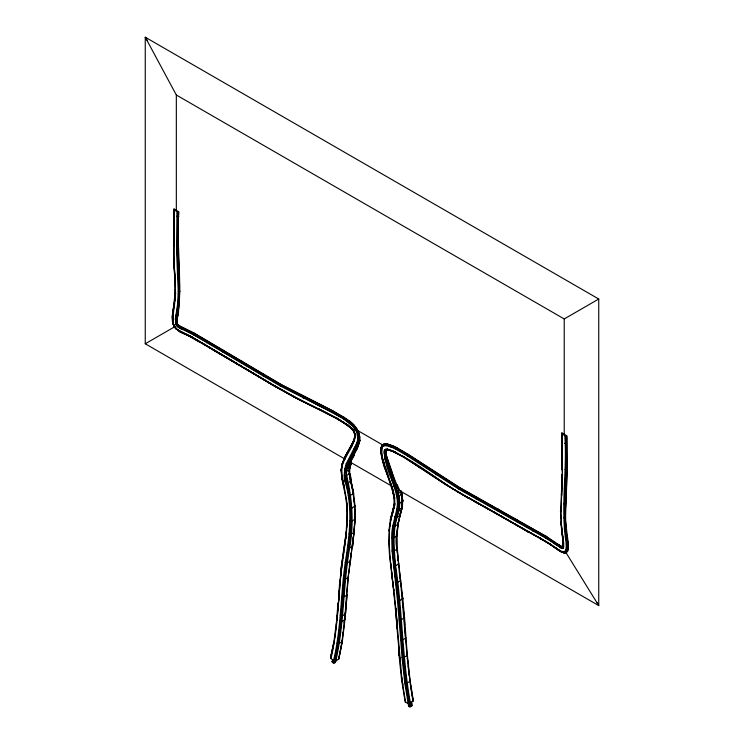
<?xml version="1.0" encoding="UTF-8"?>
<svg xmlns="http://www.w3.org/2000/svg" width="744" height="744" viewBox="0 0 744 744"><rect width="100%" height="100%" fill="white"/><g stroke="black" fill="none" stroke-linecap="round" stroke-linejoin="round"><path stroke-width="1.12" d="M175.221 279.512L173.687 257.88L175.584 293.666L172.496 321.715L174.356 326.802L175.854 328.718L179.546 331.145M174.105 258.754L174.059 209.045L178.7 211.696C176.626 244.599 181.741 277.651 178.532 310.415C179.034 314.945 174.552 321.678 178.486 325.509C192.622 334.809 208.255 342.026 222.642 351.159C261.981 375.385 302.576 397.343 343.719 418.277C352.033 423.234 361.361 432.097 357.817 442.782C352.935 455.97 340.082 467.995 345.542 483.116C352.982 509.156 349.373 536.443 345.207 562.687C340.585 595.293 341.189 628.578 333.507 660.746L335.758 661.053L338.78 659.1L342.361 641.402L345.011 618.915L344.584 619.882L341.989 621.38L339.701 621.249M174.087 243.799L174.161 216.969L173.882 239.233M175.584 293.666L175.166 292.736C176.598 304.11 167.168 319.306 176.384 328.699M333.507 660.746L330.987 658.542C337.999 628.996 338.074 598.464 341.617 568.435C344.091 549.704 347.597 531.002 347.355 512.03L346.016 498.936L341.719 477.369L341.236 470.069L342.138 463.912L344.835 456.872L353.716 440.978L355.241 436.774L353.735 430.916L347.755 424.964L336.939 418.072L293.973 396.506L270.723 383.504L189.413 335.572L177.918 330.029L175.919 328.318L173.594 324.635L172.366 316.944L175.166 292.736M346.937 511.621L346.444 498.145M349.913 520.902L352.2 520.949L355.223 519.024L354.637 505.436L355.223 519.024L352.665 546.077L349.643 548.021L347.364 547.835M388.777 543.185L389.363 529.719L389.196 543.585L389.196 542.311C390.321 571.318 395.957 599.934 397.417 628.931L391.511 570.071M401.276 491.477L402.764 501.27L399.751 503.186L397.454 503.232C396.812 484.763 383.523 468.246 384.434 449.971L387.103 448.985C404.829 456.5 389.27 448.781 386.601 450.101L385.866 450.697C385.197 466.423 396.413 480.568 397.287 496.36C399.184 510.57 391.028 523.478 391.753 537.661L394.05 537.698L397.064 535.773L397.984 523.655L400.988 510.672M388.945 530.146L389.363 531.132L390.823 520.168L394.776 504.841L394.627 497.708L381.616 456.165L380.863 451.748L381.105 447.628L382.146 445.442L383.932 444.252L386.731 444.893L395.585 449.06L407.498 455.998L458.862 489.143L545.389 537.931L562.259 548.57L563.617 547.166L563.747 543.446L561.469 525.301L560.902 512.105L562.483 475.202L561.776 437.481L562.092 469.901M562.362 463.447L562.018 462.433M174.803 279.139L173.77 258.903M345.793 536.991L341.208 567.393L337.069 619.947M347.057 524.976L347.057 523.562L346.639 528.035M338.362 659.556C343.421 638.036 345.114 615.939 346.583 593.935L347.002 594.94L345.504 613.893L342.482 615.827L340.194 615.707M341.236 470.571C342.686 458.034 352.935 448.939 355.241 436.774L354.683 432.794L351.931 429.111C357.343 433.613 353.642 440.746 351.419 445.796C347.197 453.645 341.375 461.28 341.236 470.571L346.425 499.252L347.355 512.03M349.745 508.264L352.033 508.161L355.055 505.808M391.753 537.661L392.051 550.951L394.339 550.858L397.361 548.951L396.943 548.133L397.333 552.746M561.367 494.918L562.064 474.3L561.785 495.392M562.027 531.821L563.413 542.506L563.217 546.608L562.185 547.742L556.559 544.608L545.947 536.452L459.448 487.664L408.112 454.547L396.096 447.553L387.131 443.936L384.034 444.066L382.146 445.442C377.868 463.503 392.981 480.512 394.199 498.499L394.608 498.806C393.306 481.182 378.938 464.526 382.407 446.884L383.969 445.833L386.768 445.721L392.144 447.432L392.739 445.712L396.245 447.377L408.27 454.379L459.597 487.497L546.105 536.275L560.967 546.44L563.217 546.608L563.329 543.083C557.349 497.355 563.785 536.145 562.91 547.426L563.255 548.123L562.445 546.961L557.191 543.743L556.335 545.315M566.751 435.761L566.249 443.545L567.03 472.57L565.096 517.861L568.044 541.334L568.453 547.24L567.728 550.988C564.175 556.047 557.842 549.258 554.54 547.5L554.466 546.98L561.199 551.313L564.538 551.75L566.203 549.063L566.24 543.492C560.325 507.761 567.365 471.557 564.798 435.575L562.204 433.985L561.86 432.915L566.751 435.761C568.416 471.78 563.282 507.771 566.965 543.659L566.919 549.435L566.175 551.434L563.561 552.559L561.413 551.918L549.695 543.576L473.816 500.666C443.415 486.167 418.463 461.168 387.103 448.985L388.07 449.934L392.088 451.031L385.383 449.19L386.601 450.101L388.219 449.925M174.803 304.036L174.394 302.975L172.459 315.354L172.868 316.377M336.651 619.464L337.99 603.031M339.459 584.561L338.408 604.035M345.504 613.893L347.002 594.409M354.804 519.452L354.637 506.664L353.149 493.802L349.224 472.896L349.745 476.067M390.823 520.168L390.423 519.619L394.776 503.39L391.158 517.526M396.998 628.568L397.426 627.722L402.048 680.658L405.601 702.373C407.461 704.122 413.794 702.494 413.013 700.253L410.269 683.764M399.165 651.474L398.923 648.415L398.496 649.252L399.407 655.724M399.24 619.836L401.518 619.715L404.541 617.371L406.01 637.98L402.262 640.147L400.7 639.998L397.491 600.696L392.051 550.951M406.01 637.98L407.349 655.418L403.601 657.584L402.039 657.464L400.7 639.998M392.088 451.031L387.485 449.636L385.904 449.813L383.941 451.301L385.494 451.738C387.224 463.493 389.772 475.193 394.618 486.288C400.412 499.419 397.51 513.258 393.399 526.296C390.563 551.239 395.696 576.107 398.217 600.845C401.658 634.957 402.309 669.405 408.828 703.145M390.051 557.656L390.061 556.484M396.152 611.642L395.882 608.201L395.873 609.373M398.989 655.371L398.496 648.815M407.349 655.418L406.931 654.636M564.798 435.575L566.361 435.854L566.696 438.374L566.593 469.734C567.784 494.295 562.622 519.145 567.802 543.604L567.728 550.988L565.756 552.662L561.878 552.188L561.199 551.313L564.138 552.857L566.351 552.513L566.956 551.639L568.453 547.24L568.193 543.418L566.24 543.492M345.365 537.438L341.208 567.932L339.878 585.565M345.207 562.687L346.76 563.096L350.089 561.376L350.099 559.869M352.665 546.077L355.223 518.521M393.334 565.933L394.887 566.026L398.207 564.259L398.217 563.115M397.491 600.696L399.77 600.52L402.792 598.622L402.113 595.609M174.356 326.802L176.114 328.829L174.356 326.802L172.506 321.324L172.943 313.856M178.7 211.696L178.56 216.411C175.491 250.523 183.582 285.622 175.361 319.213L177.156 319.502L177.509 323.984L179.444 325.909L194.463 333.256L280.962 384.36L332.289 410.511L344.314 417.403L353.437 424.48L356.525 428.181L359.231 433.622L359.882 440.569L357.362 448.214L350.284 462.145L349.289 471.705L346.778 470.087L344.5 469.873L346.183 463.856L357.12 442.364L357.827 438.588L356.711 432.041L352.34 425.838L343.533 419.012L331.619 412.185L280.246 386.015L193.728 334.902L178.653 327.509L176.272 325.323L175.361 319.213L177.639 303.701L178.207 291.155L176.626 252.43L176.914 211.538L174.31 210.133L174.059 209.045M334.298 641.021L330.587 657.975L330.987 658.542M341.952 640.314L341.942 641.849L338.613 643.56L337.069 643.141M350.433 464.303L349.373 468.581L350.284 462.145L354.469 455.049M173.668 243.372L174.003 217.081M391.335 572.722L393.902 590.801M393.492 590.485L393.911 589.685M395.324 582.599L397.603 582.385L400.616 580.497L399.947 577.558M346.025 498.536L346.425 499.252M402.048 680.658L401.816 677.282M565.524 435.844C568.1 471.789 561.06 507.957 566.965 543.659M402.039 657.464L404.829 683.29L406.382 683.327L409.702 681.56L409.721 680.462M175.221 289.546L175.082 296.977L173.25 311.559M354.823 436.31L355.167 434.691L353.791 430.869L352.293 429.083L340.575 420.565L294.596 397.352L270.872 384.071L189.413 335.572L271.597 384.174L270.723 383.504M390.423 519.619C396.608 505.929 394.19 491.04 388.377 477.639L388.861 477.062L385.476 467.344M561.943 531.932L563.617 547.166L562.91 547.426L561.906 546.617L561.376 548.356M561.692 438.104L561.86 432.915M562.111 438.532L562.204 433.985M384.992 466.944L381.598 456.509L380.863 451.748L381.105 447.628L382.583 444.903L357.976 430.692L353.437 424.48L352.34 425.838L347.188 420.639C350.452 418.677 357.724 430.469 359.231 433.622L358.552 438.876L357.12 442.364L359.361 442.708L348.406 464.284L346.053 470.301L346.248 483.163L348.992 495.699L350.471 508.459L350.638 521.172L349.782 534.304L343.961 579.297L340.427 621.556L337.785 643.486L334.214 661.146M330.587 657.975L333.87 641.468M332.726 659.417L332.122 661.667L333.312 662.978L335.33 662.411L335.814 659.984M338.78 659.1L342.37 640.835M346.639 524.511L346.937 511.156M348.285 495.606L350.545 495.299L353.567 493.421L349.643 473.249C351.726 478.383 351.903 483.154 345.542 483.116C341.18 466.721 354.404 454.658 359.882 440.569L357.976 430.692M348.992 495.699C348.183 484.976 343.077 471.612 350.284 462.145L391.744 486.083M350.815 480.856L349.643 473.686L349.801 467.576L351.177 462.647M393.185 509.64L394.357 503.828L390.433 519.033L388.945 530.667M397.064 535.773L397.975 524.213L400.077 515.462L399.705 514.234M563.329 542.636L562.836 548.495L561.766 546.794M405.601 702.373L405.638 701.397M411.079 701.834C413.543 704.224 410.958 708.707 408.67 706.121M354.497 438.569L351.419 445.796L351.782 446.465M401.844 496.453L401.472 493.477C404.755 511.909 392.776 530.1 396.943 549.36C403.527 599.859 404.783 650.954 412.976 701.22M381.551 454.1L381.598 456.509L384.629 466.841M560.902 512.105L561.367 494.397M349.215 449.822L344.835 456.872L345.179 458.192M343.923 487.357L341.728 476.978M354.107 441.601L354.962 433.519L354.767 434.003M354.804 518.084L353.939 532.63L348.118 577.623L344.798 579.344L343.235 578.981M409.656 703.015L406.382 683.327L403.601 657.584L399.044 600.78L393.613 551.118L393.325 537.931L394.236 526.371L398.533 509.779L398.84 495.941L391.604 470.506L386.536 455.96L385.429 453.459L383.867 453.301L385.085 450.492L388.07 449.934L390.526 450.408L404.448 457.476L445.665 484.567L474.709 501.354L468.385 497.624M410.372 702.727C402.132 657.464 402.523 611.215 395.613 565.756C394.218 549.723 392.404 533.113 397.054 517.424C399.584 510.542 400.439 503.149 398.84 495.941L401.862 494.072L401.062 490.947M402.113 503.456L402.095 498.424M338.501 601.45L338.873 596.827M339.236 592.205L339.608 587.583M337.358 615.083L333.87 642.026L334.279 642.556M337.739 610.545L338.129 606.007M381.449 446.744L381.105 447.628L382.323 445.331L386.731 444.893L395.706 448.297L407.675 455.263L459.02 488.389L545.538 537.177L554.633 543.204L554.401 543.901M341.691 596.762L343.254 597.097L346.574 595.367L348.025 577.27M348.545 576.646L346.574 595.367M344.891 615.102L345.086 612.879L345.002 619.445M346.639 523.99L345.783 538.489M345.997 534.759L346.323 531.402M184.707 330.466L185.293 328.746M339.999 582.98L340.343 579.539M340.696 576.107L341.161 571.531M341.394 569.234L341.942 564.715M183.368 327.918L182.773 329.639C174.05 326.821 175.482 317.372 177.481 310.36L176.765 310.006M568.044 541.334L567.802 543.604L565.859 528.984L564.305 528.91M354.962 436.905L354.962 433.519M348.518 572.899L348.787 570.732M349.308 566.379L349.568 564.212M350.508 560.381L348.118 577.623M342.649 634.558L342.928 632.251M343.347 628.792L343.616 626.495M344.035 623.035L344.453 619.575M334.716 637.636L335.126 634.26M335.544 630.884L335.963 627.499M336.242 625.248L336.66 621.872M352.535 542.702L350.508 560.939M352.963 539.242L353.242 536.936M389.81 526.371L390.256 523.032M390.553 520.8L390.851 518.577L390.433 519.033M344.109 549.128L343.384 551.778L343.793 552.848M344.416 546.924L344.872 543.613M345.179 541.409L345.635 538.098M177.993 326.179L178.486 325.509L177.993 324.747L177.23 325.491L177.732 326.858L177.704 324.384L176.272 325.323L178.532 310.415L175.491 323.082L177.258 322.989L176.849 326.058L177.509 323.984L175.854 324.468C179.75 307.811 180.467 290.579 178.895 273.578L179.118 273.532M342.249 562.483L342.566 560.251M342.872 558.028L343.337 554.68M358.329 435.082L357.827 438.588L359.389 438.904L359.966 437.184L359.157 434.952L357.622 435.008M303.208 398.207L303.859 396.515M350.759 555.294L351.094 553.006M342.11 466.544L342.566 463.456L342.138 463.912M341.654 471.008L342.128 464.516L345.272 456.388L354.172 439.871L353.744 440.346M561.115 546.263L560.465 547.947L556.559 544.608M395.585 449.06L396.245 447.377M344.295 487.897L341.719 477.369L341.236 470.069L342.128 464.516M331.619 412.185L332.289 410.511M476.067 498.908L476.774 497.252M356.85 448.39L359.389 438.904L354.116 449.125L356.302 449.627L357.362 448.214L359.882 440.569M497.513 510.691L498.22 509.026M222.493 351.912L223.209 350.257M532.639 531.077L533.346 529.412M280.246 386.015L280.962 384.36M545.389 537.931L546.105 536.275M345.039 459.122L145.257 343.774L145.257 37.2L598.743 299.023L598.743 605.597L566.017 552.671L563.561 552.559L563.199 551.909L565.068 552.374L566.956 551.639L565.514 550.904L566.919 549.435L567.895 544.775L567.058 544.813L566.203 549.063L567.746 549.518L568.342 548.728M335.042 661.258C343.663 624.132 342.249 585.668 348.917 548.235C353.251 524.12 351.68 499.55 345.895 475.853L349.643 473.686M335.758 661.053C344.388 623.928 342.975 585.463 349.643 548.021C353.977 523.888 352.414 499.298 346.62 475.593M333.591 644.425L330.606 657.371M392.599 445.889C390.898 445.851 383.021 441.359 383.969 445.833M193.728 334.902L194.463 333.256M380.863 451.748L381.086 448.223M458.862 489.143L459.597 487.497M206.469 342.761L207.213 341.115M516.615 521.721L517.359 520.084M241.605 362.942L242.349 361.305M263.041 375.925L263.794 374.288M398.886 488.25L398.189 493.495L400.784 491.998L402.346 501.679M407.498 455.998L408.27 454.379M172.459 315.354L173.25 324.579L176.114 328.829L173.957 325.175M343.533 419.012L344.314 417.403M332.233 662.132L332.94 659.389M332.605 662.588L333.275 659.807M333.312 662.978L334.019 660.235M334.14 663.09L334.614 661.267M334.902 662.867L335.609 660.123M335.33 662.411L335.795 660.579M351.177 462.749L349.792 468.134L351.428 462.303L349.373 468.581L351.428 462.303M178.653 327.509L179.444 325.909L194.305 333.433L280.813 384.536L332.14 410.688L347.662 419.951L353.251 424.629L355.651 428.786L355.139 429.195L352.693 425.243L347.662 419.951M400.077 515.462L402.281 507.045L400.077 515.462L397.054 517.424L394.813 517.061C400.477 507.38 399.147 496.174 395.417 486.074L396.134 485.758L400.784 491.998M435.9 474.812L436.7 473.203M346.053 470.301L347.69 464.47L351.828 456.267L352.544 456.1L357.362 448.214M332.122 661.667L332.642 660.895M399.649 515.927L402.272 507.613L402.764 500.805L401.472 493.477M346.964 421.346L347.188 420.639M343.542 460.778L344.835 456.872M354.525 438.662L350.908 447.014L354.172 439.871M396.338 517.619L399.258 509.566L402.272 507.613L402.346 500.405M351.001 462.777L350.284 462.145L349.187 462.74L350.396 461.922L352.544 456.1M395.51 517.489L398.533 509.779L399.258 509.566M396.134 485.758L387.233 458.955L385.011 459.448L384.657 451.664L386.973 450.101L385.429 453.459L385.699 459.439L388.005 466.916L389.512 466.358L386.536 455.96M345.216 470.217L347.69 464.47L348.406 464.284L349.289 471.705M563.31 545.873L562.259 548.57L561.422 547.556M354.786 449.618L358.645 442.903M560.483 511.677L560.558 511.054M350.424 461.903L351.605 460.08M554.633 543.204L555.266 542.348M354.758 434.394L353.791 430.869L347.755 424.964L352.293 429.083M566.175 551.434L567.746 549.518M351.456 445.126L351.893 444.633M341.626 566.947L341.617 568.435M341.236 470.069L341.654 469.641L341.896 473.119M394.627 497.708L394.199 498.499L392.544 490.677L392.999 490.026M381.616 456.165L381.691 453.98M385.104 466.265L384.667 466.6L382.565 457.96M382.146 445.442L384.034 444.066M355.651 428.786L356.525 428.181M145.257 343.774L174.719 326.765M564.222 434.366L564.222 318.953L598.743 299.023M396.58 496.304L398.84 495.941M356.711 432.041L358.115 431.567M388.07 449.934L384.434 449.971L386.387 450.52M395.417 486.074L393.939 486.344M178.793 216.365L176.998 216.188M180.002 291.341L178.207 291.155M178.421 252.635L176.626 252.43M178.541 241.037L176.756 240.814M179.425 304.036L177.639 303.701M387.336 466.99L388.005 466.916M344.342 475.723L345.895 475.853M178.895 273.578L177.332 273.429M383.932 444.252L387.001 444.112L392.228 446.642M176.914 211.538L178.476 211.742M565.096 517.861L563.534 517.647M566.593 469.734L565.021 469.511M566.249 443.545L564.687 443.294M566.565 484.707L565.003 484.437M565.449 504.218L563.887 503.902M177.481 310.36L178.309 310.443M398.533 509.779L396.989 509.324M265.301 380.277L271.281 384.313L294.596 397.352L293.973 396.506M173.594 324.635L172.496 321.715L172.366 316.423M211.529 348.713L225.795 357.074M347.69 464.47L346.183 463.856M173.296 324.365L172.506 321.324M336.939 418.072L337.106 418.649C343.021 422.825 350.843 425.717 354.386 432.515L353.791 430.869M351.828 456.267L350.368 455.57M237.271 363.732L199.383 341.422M566.333 544.627L567.058 544.813M411.014 703.48L411.832 705.628M392.739 445.712L387.131 443.936L386.768 445.721L383.764 445.024L382.072 446.149L382.407 446.884M564.482 552.839L560.195 551.304L559.628 550.495M561.413 551.918L564.138 552.857M565.756 552.662L564.538 551.75M349.057 533.997L350.619 534.359L353.939 532.63L353.949 531.169M189.608 336.167L199.913 342.203L191.692 337.088L179.49 331.024L200.434 342.333M561.878 552.188L543.631 540.302L473.816 500.666M392.683 525.952L394.962 526.157L397.975 524.213L397.575 523.134M294.159 397.091C312.052 406.763 331.471 413.897 348.173 425.68L347.764 425.243M319.074 408.912L337.525 418.891L348.173 425.68M179.285 326.077L183.229 328.104M178.839 326.783L182.857 328.848M473.974 501.242L540.618 538.637L539.726 537.912L552.708 545.864M302.994 401.472L265.441 380.844M474.402 501.493L491.04 510.431L475.676 501.884M404.448 457.476L392.906 450.79M464.488 495.671L474.709 501.354M543.631 540.302L525.608 530.314L528.156 531.997L527.58 531.188M350.089 478.178L353.577 493.049L355.055 506.255M539.902 538.498L550.197 544.348L549.695 543.576M178.374 330.773L175.919 328.318L178.374 330.773L177.044 329.387M239.28 364.886L241.288 366.039L239.354 364.913M420.044 467.204L453.449 489.152L468.971 498.452L468.543 498.201M507.827 520.084L493.012 511.565L528.156 531.997M509.807 521.228L524.622 529.747M147.07 40.139L145.257 37.2L176.337 95.009L564.222 318.953M337.525 418.891L337.106 418.649L346.667 424.573L346.211 423.829M402.169 455.728L420.537 467.976L419.867 467.381M445.135 483.777L445.665 484.567L420.146 467.753M389.512 466.358L398.961 490.25L598.743 605.597L597.106 602.547M226.762 357.641L229.673 359.315M231.607 360.44L233.542 361.556M235.476 362.672L237.42 363.797M211.687 349.289L265.915 380.9L253.109 373.172M199.513 341.97L212.161 349.373M445.265 484.335L468.971 498.452M185.154 328.922L193.886 334.158M248.133 370.131L250.086 371.303M252.049 372.474L254.978 374.232M256.931 375.394L263.776 379.496M265.729 380.668L277.596 387.773M248.18 370.196L251.137 371.981M545.947 536.452L560.967 546.44M402.318 456.295L420.537 467.976M350.433 480.299L353.567 493.421L349.224 472.896M332.14 410.688L343.719 418.277M396.096 447.553L407.675 455.263M549.807 544.124L560.195 551.304L553.638 546.542M391.744 573.447L389.633 556.884M561.469 525.301L560.483 511.193M398.914 649.605L396.998 628.131M347.82 425.484L352.182 429.223M557.033 543.911L560.576 547.175M562.483 475.202L561.943 462.563M351.931 429.111L353.66 431.083M394.357 504.358L394.776 504.841L393.167 510.254L393.567 510.84M349.801 467.576L349.392 467.055L349.224 474.086L350.387 481.229M338.399 657.929L338.799 658.496M391.353 450.139L391.595 450.752M184.642 333.461L190.064 336.428L179.639 331.601L185.349 334.344L180.067 331.843L177.918 330.029M383.262 459.987L384.183 463.121M397.417 484.828L398.961 490.25M356.329 428.312L357.343 431.873M401.053 491.021L402.764 501.27L401.872 493.718M342.017 478.094L344.053 485.888M385.866 450.697L384.592 453.496L385.699 459.439M411.069 702.197L411.813 705.991M411.051 703.489L411.432 705.386M410.456 701.62L411.358 706.381M409.879 702.875L410.632 706.67M409.051 703.006L409.805 706.8M408.307 702.931L409.098 706.735M407.926 702.327L408.661 706.484M410.13 680.769L413.394 700.848M404.829 683.29L408.121 703.071M402.597 682.834L402.96 685.019M401.639 679.951L405.201 702.131M345.058 475.9L346.248 483.163M392.972 582.096L393.241 584.263M398.635 563.441L400.616 580.497M400.625 580.087L402.792 598.622M398.356 564.222L398.747 567.56M399.147 570.89L399.547 574.219M400.616 583.175L401.025 586.56M401.435 589.955L401.834 593.349M353.177 492.788L353.437 495.086M353.837 498.536L354.237 501.986M407.349 654.99L410.13 681.169M407.293 658.003L407.777 662.495M408.14 665.871L408.512 669.237M408.875 672.604L409.237 675.971M394.376 594.038L394.72 597.311M395.185 601.664L395.417 603.84M390.786 563.273L391.028 565.542M399.658 656.812L399.9 659.082M400.374 663.629L400.616 665.908M401.1 670.456L401.342 672.734M398.998 654.934L401.63 680.351M402.792 598.204L404.541 617.808M402.383 597.869L402.588 600.129M402.895 603.505L403.304 608.006M403.611 611.382L404.02 615.893M397.361 548.505L398.635 563.859M397.631 556.196L398.021 560.809M396.608 617.39L396.971 621.984M395.464 608.601L396.915 626.978M404.373 620.375L404.699 624.858M405.108 630.456L405.508 636.055M346.778 502.721L347.104 507.306M388.777 542.72L389.633 557.312M175.212 285.259L174.812 278.684L175.166 293.229M175.212 285.203L173.938 258.782M178.941 291.397L177.36 252.672L177.639 211.761M174.161 216.857L173.891 209.269L174.003 217.564M397.064 535.28L397.361 548.951M173.724 246.301L173.668 242.879L173.687 258.354M174.31 210.133L174.422 217.983M561.692 437.612L561.943 463.038M398.114 496.229L398.189 503.446M176.337 95.009L176.337 210.422M381.309 448.399L380.863 451.301L381.263 448.39M395.389 452.426L393.12 451.394L402.727 456.537L395.389 452.426M246.18 368.959L244.227 367.787L246.218 369.005"/></g></svg>
